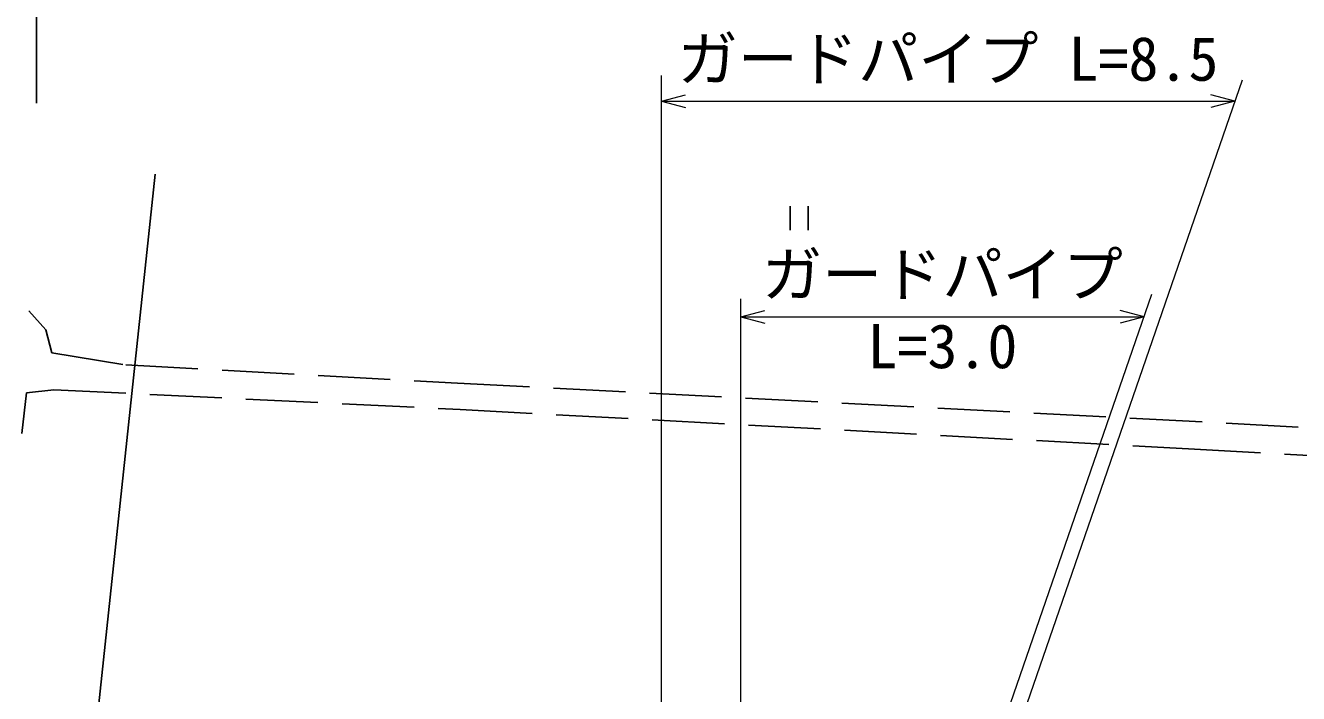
# Model space of a CAD drawing. Units: millimetres, scale not verified. Extents: x 40000 to 680000, y 20000 to 380000.
# Drawn here: x 267388 to 320312, y 320230 to 348004 of the extents above; entities that cross this region are included whole.
import ezdxf
from ezdxf.enums import TextEntityAlignment as Align

# ---------------------------------------------------------------- set-up
doc = ezdxf.new("R2010")
doc.units = ezdxf.units.MM
doc.header["$LTSCALE"] = 1000
for name, color, linetype, lineweight in [('M-BGD', 7, 'Continuous', 25), ('M-STR-HTXT', 7, 'Continuous', 13), ('M-STR-STRC', 7, 'Continuous', 25)]:
    doc.layers.add(name, color=color, linetype=linetype, lineweight=lineweight)
doc.styles.add('ＭＳ ゴシック', font='')
doc.styles.get('ＭＳ ゴシック').set_extended_font_data('MS Gothic')

msp = doc.modelspace()

# ---------------------------------------------------------------- linework, layer by layer
at = {"layer": 'M-BGD'}
for p, q in [((299183, 340487), (299183, 339487)), ((299933, 339487), (299933, 340487)), ((267524, 336134), (268239, 335344)), ((268239, 335344), (268481, 334394)), ((268481, 334394), (271441, 333910)), ((271566, 333890), (274561, 333726)), ((275560, 333672), (278555, 333508)), ((279554, 333454), (282549, 333290)), ((283548, 333236), (285343, 333138)), ((285343, 333138), (288339, 332981)), ((289338, 332929), (292334, 332772)), ((267244, 331035), (267437, 332727)), ((267437, 332727), (268562, 332857)), ((268562, 332857), (271558, 332712)), ((268562, 332857), (271558, 332712)), ((272557, 332663), (275554, 332518)), ((272557, 332663), (275554, 332518)), ((276553, 332469), (279549, 332324)), ((276553, 332469), (279549, 332324)), ((293332, 332720), (296328, 332563)), ((297327, 332511), (300323, 332354)), ((280548, 332276), (283544, 332130)), ((280548, 332276), (283544, 332130)), ((284543, 332082), (285460, 332038)), ((284543, 332082), (285460, 332038)), ((285460, 332038), (288455, 331876)), ((301321, 332302), (304317, 332146)), ((305316, 332093), (308312, 331937)), ((309310, 331884), (312306, 331728)), ((289454, 331822), (292450, 331660)), ((293448, 331606), (296444, 331444)), ((297442, 331391), (300438, 331229)), ((313305, 331675), (316301, 331519)), ((317299, 331467), (320295, 331310)), ((301437, 331175), (304432, 331013)), ((305431, 330959), (308426, 330797)), ((309425, 330744), (312421, 330582)), ((313419, 330528), (315733, 330403)), ((315733, 330403), (318729, 330239)), ((319727, 330184), (322723, 330020))]:
    msp.add_line(p, q, dxfattribs=at)
at = {"layer": 'M-STR-HTXT'}
for p, q in [((293823, 300065), (293823, 345926)), ((302476, 300843), (317976, 345746)), ((293823, 344854), (294823, 345117)), ((317661, 344854), (316661, 345117)), ((293823, 344854), (317661, 344854)), ((293823, 344854), (294823, 344591)), ((317661, 344854), (316661, 344591)), ((297126, 299788), (297126, 336639)), ((301858, 301056), (314210, 336838)), ((297126, 335889), (298126, 336152)), ((313891, 335889), (312891, 336152)), ((297126, 335889), (313891, 335889)), ((297126, 335889), (298126, 335625)), ((313891, 335889), (312891, 335625))]:
    msp.add_line(p, q, dxfattribs=at)
at = {"layer": 'M-STR-STRC'}
for p, q in [((267844, 367751), (267844, 344779)), ((267970, 296535), (272781, 341818))]:
    msp.add_line(p, q, dxfattribs=at)

# ---------------------------------------------------------------- texts
at = {"layer": 'M-STR-HTXT', "style": 'ＭＳ ゴシック'}
for s, p in [('ガードパイプ L=8.5', (305742, 345154)), ('ガードパイプ', (305508, 336189))]:
    msp.add_text(s, height=1833, dxfattribs=at).set_placement(p, align=Align.BOTTOM_CENTER)
msp.add_text('L=3.0', height=1833, dxfattribs=at).set_placement((305508, 335589), align=Align.TOP_CENTER)

doc.saveas('drawing.dxf')
